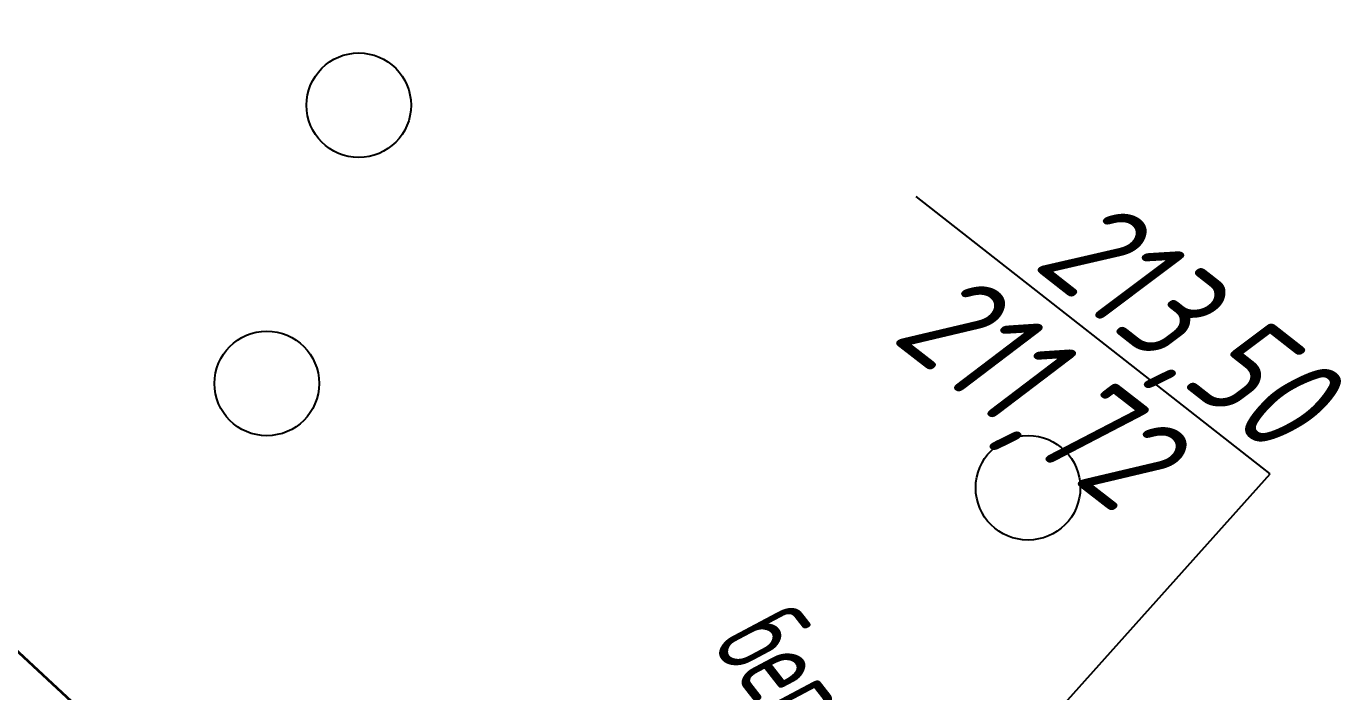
# Model space of a CAD drawing. Header units: millimetres. Extents: x -1799 to 6962, y -1020 to 4121.
# Drawn here: x 1712.9 to 1762.9, y 2411.9 to 2437.3 of the extents above; entities that cross this region are included whole.
import ezdxf
from ezdxf import colors
from ezdxf.entities.mleader import LeaderData, LeaderLine
from ezdxf.math import Vec2, Vec3

# ---------------------------------------------------------------- set-up
doc = ezdxf.new("R2010")
doc.units = ezdxf.units.MM
doc.linetypes.add('CONTI', pattern=[0])
doc.linetypes.add('STROT', pattern=[1.7, 0.5, -1.2])
for name, color, linetype, lineweight in [('10', 1, 'Continuous', 35), ('ОСЬ_ВЕРХ_ПОКРЫТИЯ_ОСЬ', 1, 'Continuous', 30), ('Отметки', 5, 'Continuous', 30)]:
    doc.layers.add(name, color=color, linetype=linetype, lineweight=lineweight)
for name, color, linetype in [('NAD_MDEFAULT', 7, 'CONTI'), ('ZAPSKDEFAULT', 7, 'CONTI'), ('разметка', 7, 'Continuous')]:
    doc.layers.add(name, color=color, linetype=linetype)
doc.styles.add('eskd', font='spds.shx', dxfattribs={"width": 1.2, "oblique": 15})
doc.styles.add('ГОСТ', font='', dxfattribs={"oblique": 15, "height": 4})
doc.styles.get('ГОСТ').set_extended_font_data('GOST type A')

# ---------------------------------------------------------------- blocks, each defined once
blk = doc.blocks.new('BL_2004')
at = {"color": 0}
blk.add_circle((0, 0), 2, dxfattribs=at)
blk = doc.blocks.new('_None')

msp = doc.modelspace()

# ---------------------------------------------------------------- linework, layer by layer
at = {"layer": '10'}
msp.add_lwpolyline([(1669.735964376314, 2453.013480735396), (1726.415964376481, 2400.56348073521), (1756.385964376686, 2382.173480734614), (1836.675964376258, 2319.303480735433), (1870.275964376351, 2298.053480735433), (1950.005964376332, 2264.3734807348), (2101.215964376295, 2227.683480735322), (2162.085964376407, 2219.923480734614), (2159.525964376351, 2213.473480735359), (2297.715964376295, 2209.333480734763)], dxfattribs=at)
at = {"layer": 'ОСЬ_ВЕРХ_ПОКРЫТИЯ_ОСЬ'}
msp.add_lwpolyline([(1678.140571012345, 2426.935068908532, 0.016252669472), (1782.592237927116, 2344.219494487544), (1782.592237927116, 2344.219494487544), (1793.111244468319, 2336.43198896983)], format="xyb", dxfattribs=at)
at = {"layer": 'разметка', "linetype": 'STROT', "lineweight": 30, "ltscale": 7}
msp.add_lwpolyline([(1420.04652013846, 2714.635381437291), (1440.393871879622, 2684.830009072472, 0.005429849887838796), (1456.530483447374, 2662.117518240039, 0.01189004537385402), (1456.530483446792, 2662.117518240971, 0.0006123680250216313), (1456.530483446384, 2662.117518240971, 0.01946663806365156), (1511.95666602735, 2592.421971225564, 0.00029212228464458), (1511.956666027583, 2592.421971225564), (1511.956666027234, 2592.421971226496), (1564.877093945726, 2531.327615324793, 0.01663758282477941), (1591.789409003521, 2501.745606418152, 0.02173619361086284), (1625.842434961125, 2471.190218647395), (1679.386242054965, 2425.881549567369, 0.01625038634135074), (1781.272363377075, 2345.19752298334), (1793.110815636008, 2336.433078734589, 0.0374981641388079), (1867.95562784852, 2286.612720867072, 0.01049213208376626), (1879.200727661295, 2280.95277412833, 0.03749886609030127), (1963.803373555254, 2250.519142287237), (1979.686645083488, 2245.687181663153), (1979.68664508343, 2245.687181663153, 0.001668622624001404), (2014.916248147792, 2235.019000039821), (2014.916248147822, 2235.019000040752)], format="xyb", dxfattribs=at)

# ---------------------------------------------------------------- block references
at = {"layer": 'ZAPSKDEFAULT', "color": 7, "rotation": 307.9999999999999}
for p in [(1725.591110376417, 2434.290351734881), (1722.075629376408, 2423.652525734541), (1751.183665376457, 2419.661175734748)]:
    msp.add_blockref('BL_2004', p, dxfattribs=at)

# ---------------------------------------------------------------- texts
at = {"layer": 'NAD_MDEFAULT', "color": 7, "style": 'eskd', "oblique": 10, "width": 0.8}
msp.add_text(' береза', height=3.5, rotation=307.9999999999999, dxfattribs=at).set_placement((1738.12032737642, 2414.816241735046))
at = {"layer": 'Отметки', "color": 0, "style": 'ГОСТ', "oblique": 15}
msp.add_text('211,72', height=4, rotation=322.2181758660356, dxfattribs=at).set_placement((1745.881295055247, 2425.334710454022, 126.574))

# ---------------------------------------------------------------- leaders
at = {"layer": 'Отметки', "ltscale": 0.2}
ml = msp.add_multileader_mtext('Standard', dxfattribs=at)
ml.set_content('213,50', color=256, style='ГОСТ')
ml.set_leader_properties()
ml.set_arrow_properties(name='NONE')
ml.build(insert=Vec2(0, 0))
ml.multileader.update_dxf_attribs({"text_left_attachment_type": 6, "text_right_attachment_type": 6, "dogleg_length": 0.36, "arrow_head_size": 2})
ctx = ml.context
ctx.base_point, ctx.arrow_head_size, ctx.landing_gap_size, ctx.plane_origin, ctx.plane_x_axis, ctx.plane_y_axis = Vec3(1744.631019265366, 2432.588267834295), 2, 0, Vec3(1718.32507473531, 2355.647979116452), Vec3(0.786989049749744, -0.6169669647347374), Vec3(0.6169669647347374, 0.786989049749744)
ctx.left_attachment, ctx.right_attachment, ctx.text_align_type = 6, 6, 2
notes = []
notes.append((ctx, [(1, (1, 1, 0), (1760.437527378681, 2420.196617230226), (-0.786989049749744, 0.6169669647347376), 0.3600000000000002, [(0, [(1729.839648929405, 2386.008725981613)], 0, [])])]))
ctx.mtext.insert, ctx.mtext.text_direction, ctx.mtext.rotation, ctx.mtext.alignment, ctx.mtext.line_spacing_style, ctx.mtext.flow_direction = Vec3(1762.99225935856, 2424.038874966477), Vec3(0.786989049749744, -0.6169669647347374), 5.618302427265428, 3, 2, 5
for ctx, leaders in notes:
    for number, flags, end, landing, length, lines in leaders:
        leader = LeaderData()
        leader.index, (leader.has_last_leader_line, leader.has_dogleg_vector, leader.attachment_direction) = number, flags
        leader.last_leader_point, leader.dogleg_vector, leader.dogleg_length = Vec3(end), Vec3(landing), length
        for number, points, colour, breaks in lines:
            line = LeaderLine()
            line.index, line.vertices, line.color, line.breaks = number, Vec3.list(points), colors.encode_raw_color(colour), breaks
            leader.lines.append(line)
        ctx.leaders.append(leader)

doc.saveas('drawing.dxf')
